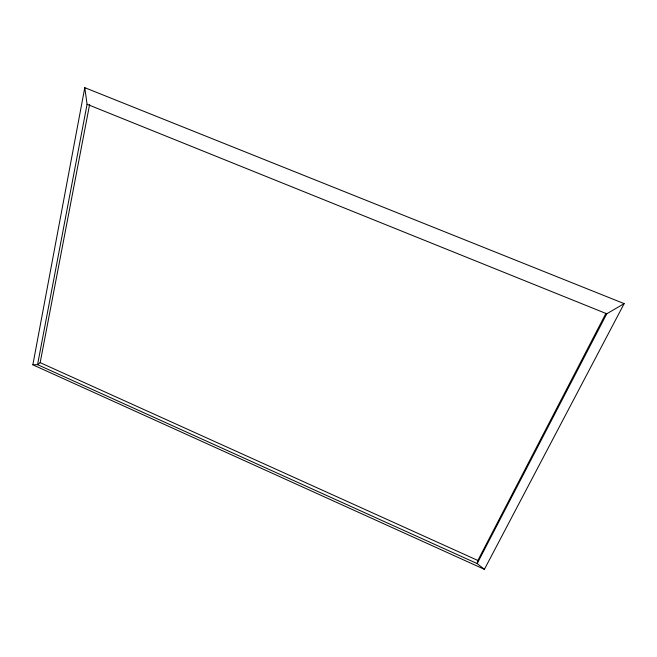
<?xml version="1.0" encoding="UTF-8"?>
<svg xmlns="http://www.w3.org/2000/svg" width="657" height="657" viewBox="0 0 657 657"><rect width="100%" height="100%" fill="white"/><g stroke="black" fill="none" stroke-linecap="round" stroke-linejoin="round"><path stroke-width="0.99" d="M32.85 364.824L84.778 87.66L624.15 303.624L484.398 569.34L32.85 364.824L37.556 364.651L477.154 563.583L484.398 569.34M84.778 87.66L87.077 104.274L37.556 364.651L40.167 362.656L89.648 104.307M605.926 313.364L477.861 560.47L477.154 563.583L606.772 313.783L624.15 303.624M87.077 104.274L606.772 313.783M40.167 362.656L477.861 560.47"/></g></svg>
